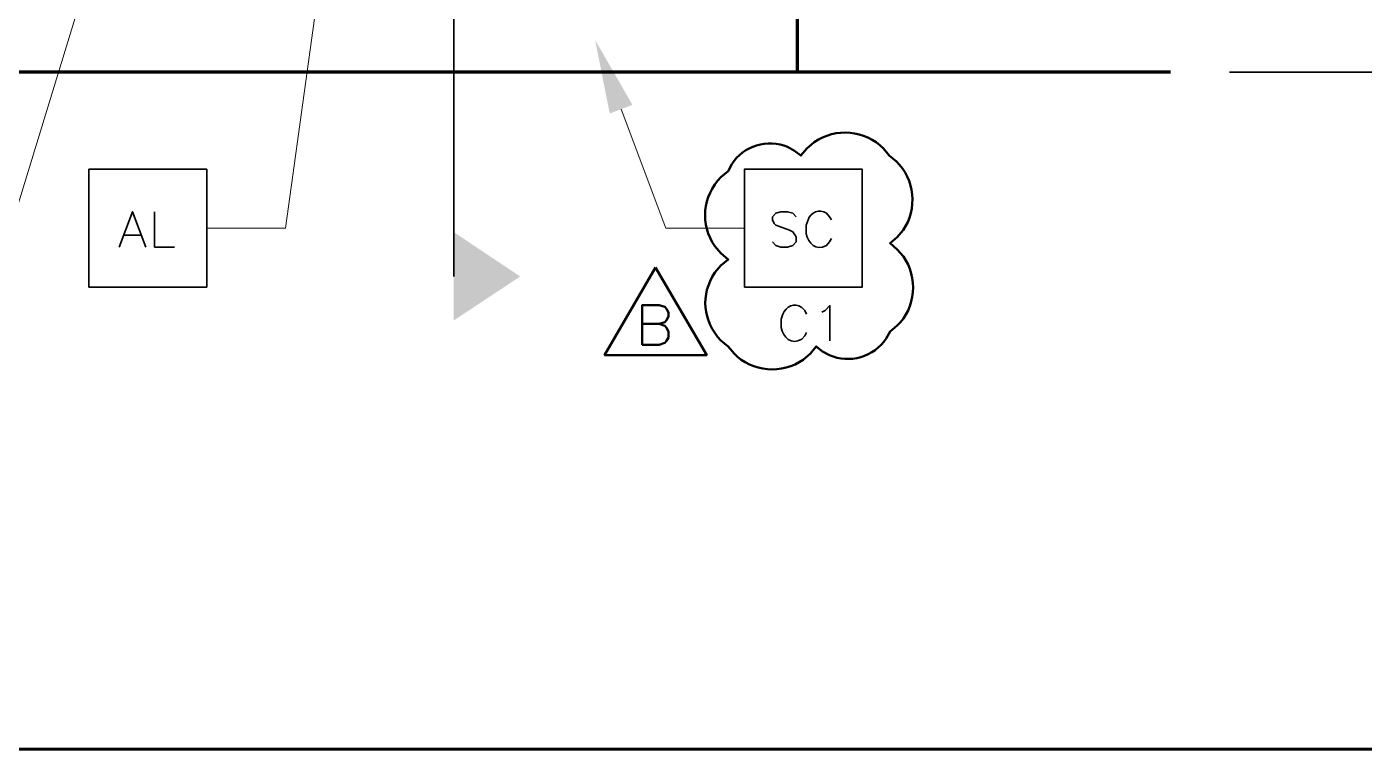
# Model space of a CAD drawing. Header units: inches. Extents: x 5 to 516, y -193 to 129.
# Drawn here: x 66.02 to 77.37, y -71.03 to -64.9 of the extents above; entities that cross this region are included whole.
import ezdxf

# ---------------------------------------------------------------- set-up
doc = ezdxf.new("R2010")
doc.units = ezdxf.units.IN
doc.header["$MEASUREMENT"] = 0
doc.layers.add('PDF4_Geometry', color=7, linetype='Continuous')
doc.layers.add('PDF4_Solid Fills', color=7, linetype='Continuous')

msp = doc.modelspace()

# ---------------------------------------------------------------- linework, layer by layer
at = {"layer": 'PDF4_Geometry', "lineweight": 35}
for points in [[(69.6420867, -67.0196527), (69.6420867, -44.7463169), (69.74542, -44.7396504), (69.84542, -44.7229845)], [(83.8654222, -65.2863152), (85.3654224, -65.2863152), (76.2254214, -65.2863152)], [(66.8020867, -66.7696527), (66.9154201, -66.4696527), (67.0287534, -66.7696527)], [(67.1020881, -66.4696513), (67.1020881, -66.7696514), (67.2720881, -66.7696514)], [(72.5487574, -66.5129795), (72.5187574, -66.4829795), (72.475424, -66.4696462), (72.4187574, -66.4696462), (72.375424, -66.4829795), (72.3487574, -66.5129795), (72.3487574, -66.5396462), (72.3620907, -66.5696462), (72.375424, -66.5829795), (72.405424, -66.5963129), (72.4920907, -66.6263129), (72.5187574, -66.6396462), (72.5320907, -66.6563129), (72.5487574, -66.6829795), (72.5487574, -66.7263129), (72.5187574, -66.7563129), (72.475424, -66.7696462), (72.4187574, -66.7696462), (72.375424, -66.7563129), (72.3487574, -66.7263129)], [(72.848752, -66.5396451), (72.8320853, -66.5129784), (72.8054186, -66.4829784)], [(72.648752, -66.5396451), (72.6320853, -66.5829784), (72.6320853, -66.6563118)], [(66.8454217, -66.66965), (66.988755, -66.66965)], [(72.8054186, -66.7563118), (72.8320853, -66.7263118), (72.848752, -66.6963118)], [(72.6354205, -67.3396465), (72.6220872, -67.3096465), (72.5954205, -67.2829798)], [(72.7654186, -67.3229839), (72.7954186, -67.3096506), (72.8354187, -67.2663172), (72.8354187, -67.5663173)], [(72.4354205, -67.3396465), (72.4220872, -67.3829799), (72.4220872, -67.4529799)], [(72.5954205, -67.5529799), (72.6220872, -67.5229799), (72.6354205, -67.4963132)]]:
    msp.add_lwpolyline(points, dxfattribs=at)
at = {"layer": 'PDF4_Geometry', "lineweight": 70}
msp.add_lwpolyline([(72.5587536, -65.2863152), (72.5587536, -55.9529811)], dxfattribs=at)
at = {"layer": 'PDF4_Geometry', "lineweight": 15}
for points in [[(68.9587506, -56.5496473), (65.8820836, -66.6096482), (65.2120835, -66.6096482)], [(68.7054208, -63.046318), (68.2120874, -66.6096516), (67.5454207, -66.6096516)], [(71.0620901, -65.5996494), (71.4420901, -66.6096494), (72.1087568, -66.6096494)]]:
    msp.add_lwpolyline(points, dxfattribs=at)
at = {"layer": 'PDF4_Geometry', "lineweight": 80}
msp.add_lwpolyline([(75.7254205, -65.2863152), (22.4320813, -65.2863152)], dxfattribs=at)
at = {"layer": 'PDF4_Geometry', "lineweight": 50}
for points in [[(72.7020872, -65.8796488), (72.6387539, -65.9329822), (72.5887539, -65.9929822), (72.5354205, -65.9529822), (72.4754205, -65.9196488)], [(73.3987539, -66.0429822), (73.3387539, -65.9929822), (73.2887539, -65.9329822)], [(72.0020872, -66.0663155), (71.9720871, -66.1263155), (71.9087538, -66.1763155)], [(73.4587539, -66.8496489), (73.4054206, -66.7896489), (73.3454206, -66.7363156), (73.4054206, -66.6863156), (73.4554206, -66.6263156)], [(71.8587538, -66.7629822), (71.9087538, -66.8229823), (71.9720871, -66.8763156), (71.9087538, -66.9263156), (71.8587538, -66.9863156)], [(71.2420895, -67.5996495), (71.2420895, -67.2629828), (71.3854229, -67.2629828), (71.4320895, -67.2763162), (71.4487562, -67.2929828), (71.4654229, -67.3263162), (71.4654229, -67.3596495), (71.4487562, -67.3896495), (71.4320895, -67.4063162), (71.3854229, -67.4229828), (71.2420895, -67.4229828)], [(71.3854204, -67.4229799), (71.4320871, -67.4396465), (71.4487538, -67.4563132), (71.4654204, -67.4863132), (71.4654204, -67.5363132), (71.4487538, -67.5663132), (71.4320871, -67.5829799), (71.3854204, -67.5996465), (71.2420871, -67.5996465)], [(73.3120873, -67.5463156), (73.3454206, -67.4863156), (73.4054206, -67.4363156)], [(71.9087538, -67.5629823), (71.9720871, -67.6129823), (72.0220872, -67.6729823)], [(72.6087539, -67.7263157), (72.6687539, -67.6729823), (72.7187539, -67.6129823), (72.7720872, -67.6563157), (72.8320872, -67.6863157)]]:
    msp.add_lwpolyline(points, dxfattribs=at)
at = {"layer": 'PDF4_Geometry', "lineweight": 35}
for points in [[(66.5454203, -67.1096457), (66.5454203, -66.1096456), (67.5454204, -66.1096456), (67.5454204, -67.1096457)], [(72.1087549, -67.1096457), (72.1087549, -66.1096456), (73.108755, -66.1096456), (73.108755, -67.1096457)]]:
    msp.add_lwpolyline(points, close=True, dxfattribs=at)
at = {"layer": 'PDF4_Geometry', "lineweight": 50}
msp.add_lwpolyline([(71.3554183, -66.942979), (71.7887516, -67.6863124), (70.9220849, -67.6863124)], close=True, dxfattribs=at)
at = {"layer": 'PDF4_Geometry', "lineweight": 60}
msp.add_lwpolyline([(12.8887456, -71.0329858), (139.8887557, -71.0329858)], dxfattribs=at)
at = {"layer": 'PDF4_Geometry', "lineweight": 50}
for points in [[(72.4754205, -65.9196488), (72.3099205, -65.8470933), (72.0958094, -65.9105378), (72.0020872, -66.0663155)], [(73.2887539, -65.9329822), (73.1357539, -65.7740934), (72.8814761, -65.7539266), (72.7020872, -65.8796488)], [(73.4554206, -66.6263156), (73.5819206, -66.4529823), (73.5551428, -66.188871), (73.3987539, -66.0429822)], [(71.9087538, -66.1763155), (71.752976, -66.3369822), (71.7290872, -66.5783712), (71.8587538, -66.7629822)], [(73.4054206, -67.4363156), (73.5641984, -67.2898156), (73.5838651, -67.0243156), (73.4587539, -66.8496489)], [(71.8587538, -66.9863156), (71.7308093, -67.1769823), (71.7563649, -67.3970379), (71.9087538, -67.5629823)], [(72.8320872, -67.6863157), (72.9979761, -67.7658157), (73.2127539, -67.6993712), (73.3120873, -67.5463156)], [(72.0220872, -67.6729823), (72.1695872, -67.8328157), (72.4333094, -67.8510934), (72.6087539, -67.7263157)]]:
    msp.add_open_spline(points, degree=3, dxfattribs=at)
at = {"layer": 'PDF4_Geometry', "lineweight": 35}
for points in [[(72.8054186, -66.4829784), (72.7428075, -66.444034), (72.6729742, -66.4736451), (72.648752, -66.5396451)], [(72.6320853, -66.6563118), (72.6573075, -66.7399784), (72.710252, -66.8072562), (72.8054186, -66.7563118)], [(72.5954205, -67.2829798), (72.5336427, -67.2336465), (72.4609761, -67.2766465), (72.4354205, -67.3396465)], [(72.4220872, -67.4529799), (72.438865, -67.5376465), (72.5060872, -67.6038132), (72.5954205, -67.5529799)]]:
    msp.add_open_spline(points, degree=3, dxfattribs=at)
at = {"layer": 'PDF4_Solid Fills', "lineweight": 15, "transparency": 33554559}
for points in [[(70.9654239, -65.6363179), (70.8420906, -65.0129845), (71.1587573, -65.5629846)], [(70.2054209, -67.0196527), (69.6420875, -67.3929861), (69.6420875, -66.642986)]]:
    msp.add_solid(points, dxfattribs=at)

doc.saveas('drawing.dxf')
